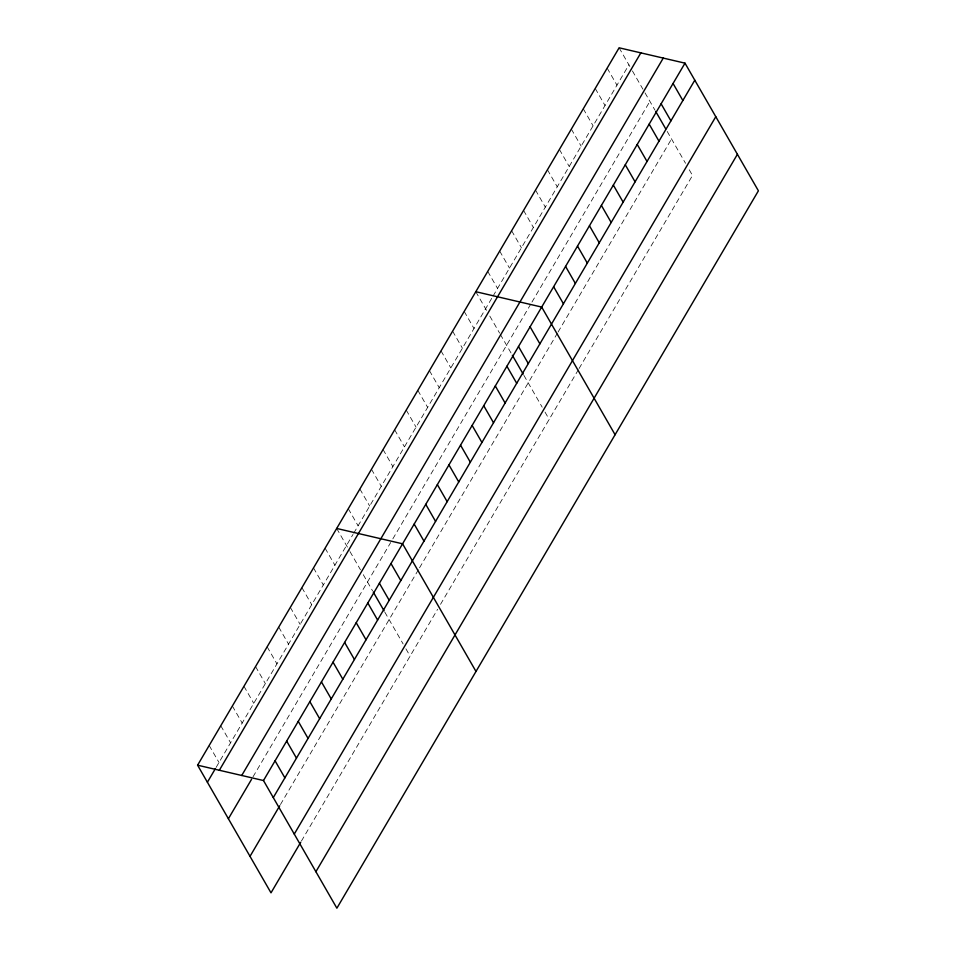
<?xml version="1.0" encoding="UTF-8"?>
<svg xmlns="http://www.w3.org/2000/svg" width="956" height="956" viewBox="0 0 956 956"><rect width="100%" height="100%" fill="white"/><g stroke="black" fill="none" stroke-linecap="round" stroke-linejoin="round"><path stroke-width="0.72" stroke-dasharray="4.78 3.58" d="M216.092 767.441L353.015 534.404M353.744 533.173L492.316 297.328M493.069 296.061L628.917 64.841M253.017 776.822L390.669 542.542M392.844 538.849L530.472 304.606M531.966 302.072L649.901 101.348M280.443 804.558L418.812 569.059M419.541 567.816L557.324 333.321M558.065 332.055L671.53 138.955M301.427 841.065L437.633 609.259M440.525 604.323L578.308 369.829M579.061 368.55L692.514 175.462L688.32 168.16M619.118 47.8L631.713 69.716M632.418 70.935L642.91 89.183M645.001 92.828L654.944 110.119M667.204 131.438L685.524 163.285M607.168 68.127L616.967 85.168M595.23 88.454L605.029 105.495M583.28 108.781L593.09 125.822M571.341 129.108L581.14 146.149M559.391 149.435L569.202 166.475M547.453 169.762L557.252 186.802M535.515 190.089L545.314 207.129M523.565 210.404L533.376 227.456M511.627 230.731L521.426 247.783M499.677 251.058L509.488 268.11M487.739 271.385L497.538 288.437M475.801 291.711L486.998 311.19M489.795 316.066L499.594 333.094M500.287 334.313L511.639 354.031M523.888 375.35L542.207 407.208M545.004 412.072L549.198 419.373M464.21 311.441L474.009 328.494M452.618 331.17L462.417 348.211M441.027 350.9L450.826 367.94M429.435 370.629L439.234 387.67M417.844 390.359L427.643 407.399M406.252 410.088L416.051 427.129M394.661 429.806L404.46 446.858M383.069 449.535L392.868 466.588M371.466 469.265L381.277 486.317M359.874 488.994L369.685 506.047M348.283 508.723L358.094 525.776M336.691 528.453L349.299 550.369M349.992 551.588L360.496 569.836M363.292 574.699L372.529 590.772M384.79 612.091L403.109 643.938M405.906 648.813L410.1 656.115M325.1 548.182L334.911 565.223M313.508 567.912L323.319 584.952M301.917 587.641L311.728 604.682M290.325 607.371L300.136 624.411M278.734 627.1L288.545 644.141M267.142 646.818L276.953 663.87M255.551 666.547L265.362 683.6M243.959 686.277L253.77 703.329M232.368 706.006L242.179 723.059M220.776 725.735L230.587 742.788M209.185 745.465L218.996 762.506"/><path stroke-width="1.43" d="M197.593 765.194L619.118 47.8L684.998 63.156L758.407 190.806L336.882 908.2L263.486 780.538L197.593 765.194L271.002 892.844L300.71 842.296M207.404 782.235L215.363 768.672M219.342 770.261L640.855 52.867M241.737 775.483L663.261 58.089M228.388 818.742L251.571 779.283M263.486 780.538L684.998 63.156M273.285 797.591L694.797 80.196M250.018 856.349L279.714 805.788M294.269 834.086L715.793 116.704M315.898 871.705L737.411 154.31M475.801 291.711L541.682 307.067L615.09 434.717M336.691 528.453L402.584 543.809L475.992 671.459M673.06 83.483L682.859 100.523M661.11 103.81L670.909 120.85M655.673 111.374L665.758 128.929M649.172 124.125L658.971 141.177M637.222 144.452L647.033 161.504M625.284 164.779L635.083 181.831M613.346 185.106L623.145 202.158M601.396 205.432L611.195 222.485M589.458 225.759L599.257 242.812M577.508 246.086L587.319 263.139M565.57 266.413L575.369 283.454M553.632 286.74L563.431 303.781M530.09 326.797L539.889 343.837M518.499 346.526L528.298 363.567M512.356 355.285L523.171 374.095M506.907 366.256L516.706 383.296M495.316 385.973L505.115 403.026M483.724 405.703L493.523 422.755M472.133 425.432L481.932 442.485M460.541 445.161L470.34 462.214M448.95 464.891L458.749 481.944M437.358 484.62L447.157 501.661M425.767 504.35L435.566 521.39M414.175 524.079L423.974 541.12M390.992 563.538L400.791 580.579M379.401 583.256L389.2 600.308M373.258 592.027L384.073 610.836M367.809 602.985L377.608 620.038M356.218 622.715L366.017 639.767M344.626 642.444L354.425 659.497M333.035 662.173L342.834 679.226M321.443 681.903L331.242 698.944M309.852 701.632L319.651 718.673M298.26 721.362L308.059 738.402M286.669 741.091L296.468 758.132M275.077 760.821L284.876 777.861"/></g></svg>
